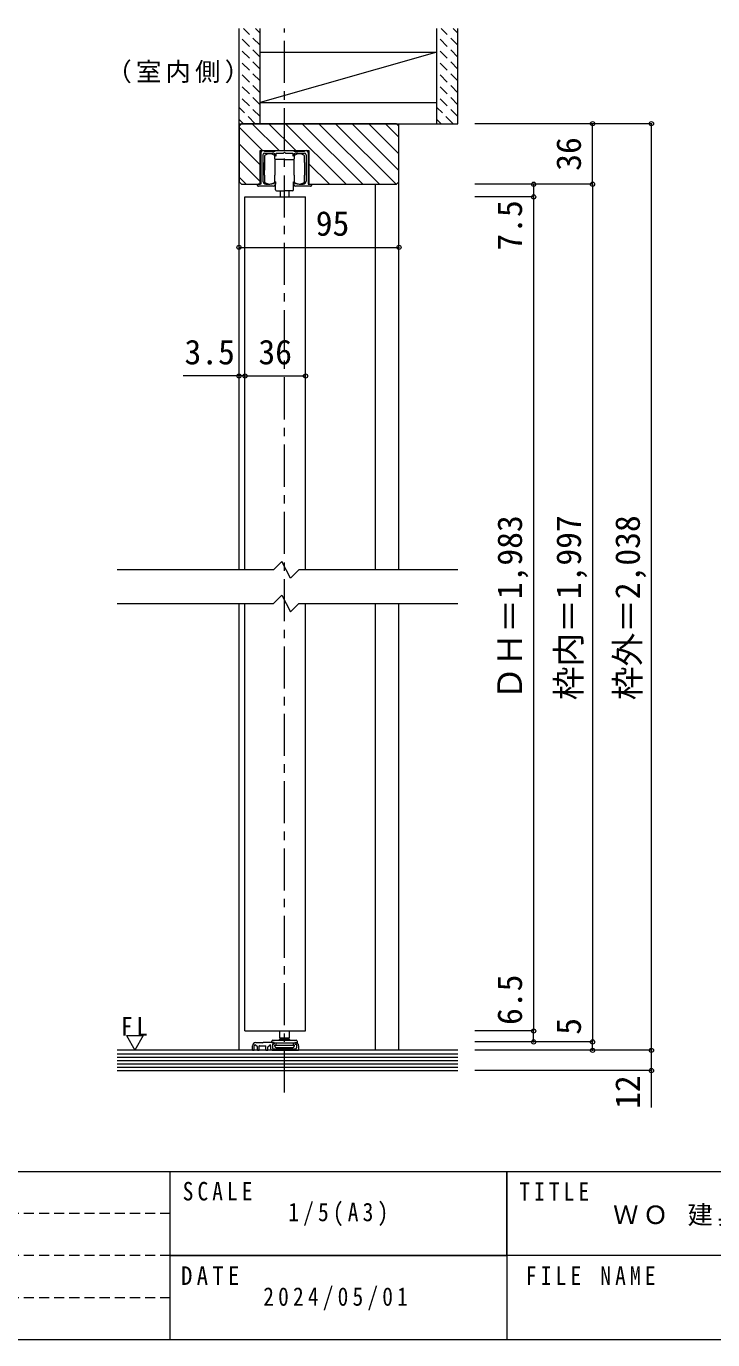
# Model space of a CAD drawing. Units: millimetres on the paper, with parts at other scales. Extents: x -197 to 281, y -138 to 137.
# Drawn here: x 0.7 to 82.3, y -138 to 18.1 of the extents above; entities that cross this region are included whole.
import ezdxf
from ezdxf.enums import TextEntityAlignment as Align

# ---------------------------------------------------------------- set-up
doc = ezdxf.new("R2010")
doc.units = ezdxf.units.MM
doc.header["$PDMODE"] = 32
doc.header["$PDSIZE"] = 0.5
doc.linetypes.add('CHAIN1', pattern=[8, 5, -1, 1, -1])
doc.linetypes.add('DASHED1', pattern=[1.8, 1.2, -0.6])
for name, color, linetype, lineweight in [('0-0_補助線', 7, 'Continuous', 9), ('0-1_通り芯', 4, 'CHAIN1', 9), ('0-3_仕上げ', 2, 'Continuous', 9), ('0-4_枠', 7, 'Continuous', 9), ('0-6_扉', 2, 'Continuous', 9), ('0-A_文字', 7, 'Continuous', 9), ('0-B_寸法', 7, 'Continuous', 9), ('0-C_ハッチ', 4, 'DASHED1', 9), ('F-0_補助線', 7, 'Continuous', 9)]:
    doc.layers.add(name, color=color, linetype=linetype, lineweight=lineweight)
doc.styles.add('ＭＳ ゴシック', font='')
doc.styles.get('ＭＳ ゴシック').set_extended_font_data('MS Gothic')

# ---------------------------------------------------------------- blocks, each defined once
blk = doc.blocks.new('04')
at = {"layer": '0-0_補助線', "lineweight": 18}
for p, q in [((-2.785, 2.066), (-2.785, -1.734)), ((-2.585, 2.266), (-2.385, 2.266)), ((-2.545, 1.766), (-2.545, -1.353)), ((-2.385, 2.266), (-2.385, 2.246)), ((-2.345, 1.966), (-1.405, 1.966)), ((-1.085, 2.266), (1.115, 2.266)), ((-1.015, 1.646), (-1.039, 1.646)), ((-1.021, 1.646), (-1.015, 1.646)), ((-0.975, 1.966), (-0.085, 1.966)), ((-0.975, 1.686), (-0.975, 1.966)), ((-0.085, 1.966), (0.015, 2.066)), ((1.068, 1.646), (1.045, 1.646)), ((1.605, 1.966), (1.435, 1.966)), ((1.605, 1.966), (2.375, 1.966)), ((2.575, 1.766), (2.575, -1.353)), ((2.815, 2.066), (2.815, -1.734)), ((-3.185, -1.874), (-3.185, -1.794)), ((-2.785, -1.734), (-3.125, -1.734)), ((-1.305, -1.974), (-3.085, -1.974)), ((-2.185, -1.713), (-1.745, -1.713)), ((-1.105, -1.637), (-1.105, -1.774)), ((-0.484, -2.513), (-0.484, -2.543)), ((-0.484, -2.543), (-0.484, -3.234)), ((0.516, -2.513), (0.516, -2.543)), ((0.516, -2.543), (0.516, -3.234)), ((1.135, -1.637), (1.135, -1.774)), ((3.115, -1.974), (1.335, -1.974)), ((1.775, -1.713), (2.215, -1.713)), ((2.815, -1.734), (3.155, -1.734)), ((3.215, -1.794), (3.215, -1.874))]:
    blk.add_line(p, q, dxfattribs=at)
at = {"layer": '0-0_補助線'}
for p, q in [((-2.344, 1.687), (-2.344, 0.837)), ((-1.144, 1.287), (-1.144, 1.687)), ((1.176, 1.687), (1.176, 1.287)), ((2.376, 0.837), (2.376, 1.687)), ((-2.344, 1.047), (-2.344, -0.073)), ((-2.344, 0.647), (-2.344, 0.837)), ((-2.344, -0.473), (-2.344, 0.647)), ((-1.145, 1.19), (-1.045, 1.19)), ((-1.144, 1.287), (-1.144, 0.837)), ((-1.144, 0.837), (-1.144, 0.647)), ((-1.144, 0.647), (-1.144, -0.473)), ((-0.945, 1.19), (-1.045, 1.19)), ((-0.945, 1.19), (-1.045, 1.19)), ((0.015, 1.19), (-0.945, 1.19)), ((0.015, 1.19), (-0.945, 1.19)), ((0.015, 1.19), (0.975, 1.19)), ((0.015, 1.19), (0.975, 1.19)), ((0.975, 1.19), (1.075, 1.19)), ((0.975, 1.19), (1.075, 1.19)), ((1.175, 1.19), (1.075, 1.19)), ((1.176, 0.837), (1.176, 1.287)), ((1.176, 0.647), (1.176, 0.837)), ((1.176, -0.473), (1.176, 0.647)), ((2.376, 0.837), (2.376, 0.647)), ((2.376, 0.647), (2.376, -0.473)), ((-2.344, -0.663), (-2.344, -0.473)), ((-2.344, -0.663), (-2.344, -1.513)), ((-1.045, -1.45), (-1.145, -1.45)), ((-1.144, -0.473), (-1.144, -0.663)), ((-1.144, -1.113), (-1.144, -0.663)), ((-1.144, -1.513), (-1.144, -1.113)), ((-1.045, -1.71), (-1.045, -1.45)), ((-1.045, -1.45), (-1.045, -1.71)), ((1.075, -1.45), (1.175, -1.45)), ((1.075, -1.71), (1.075, -1.45)), ((1.075, -1.45), (1.075, -1.71)), ((1.176, -0.663), (1.176, -0.473)), ((1.176, -0.663), (1.176, -1.113)), ((1.176, -1.113), (1.176, -1.513)), ((2.376, -0.473), (2.376, -0.663)), ((2.376, -1.513), (2.376, -0.663)), ((-1.045, -2.41), (-1.045, -1.71)), ((-0.945, -2.51), (-0.585, -2.51)), ((-0.585, -2.51), (0.015, -2.51)), ((-0.485, -2.51), (0.015, -2.51)), ((0.515, -2.51), (0.015, -2.51)), ((0.615, -2.51), (0.015, -2.51)), ((0.975, -2.51), (0.615, -2.51)), ((1.075, -2.41), (1.075, -1.71))]:
    blk.add_line(p, q, dxfattribs=at)
at = {"layer": '0-0_補助線', "lineweight": 18}
for points in [[(-2.325, 2.186), (-1.085, 2.186), (-1.085, 2.266)], [(0.015, 2.066), (0.115, 1.966), (1.005, 1.966), (1.005, 1.686)], [(1.115, 2.266), (1.115, 2.186), (2.355, 2.186)], [(2.415, 2.246), (2.415, 2.266), (2.615, 2.266)]]:
    blk.add_lwpolyline(points, dxfattribs=at)
for centre, radius, start, end in [((-2.585, 2.066), 0.2, 90, 180), ((-2.345, 1.766), 0.2, 90, 180), ((-2.325, 2.246), 0.06, 180, 270), ((-1.405, 1.616), 0.35, 7.76643, 90), ((-1.039, 1.666), 0.02, 187.76643, 270), ((-1.015, 1.686), 0.04, 270, 0), ((1.045, 1.686), 0.04, 180, 270), ((1.068, 1.666), 0.02, 270, 352.23357), ((1.435, 1.616), 0.35, 90, 172.23357), ((2.355, 2.246), 0.06, 270, 0), ((2.375, 1.766), 0.2, 0, 90), ((2.615, 2.066), 0.2, 0, 90), ((-2.185, -1.353), 0.36, 180, 270), ((-1.185, -1.637), 0.08, 0, 121.23293), ((1.215, -1.637), 0.08, 58.76707, 180), ((2.215, -1.353), 0.36, 270, 0), ((-3.125, -1.794), 0.06, 90, 180), ((-3.085, -1.874), 0.1, 180, 270), ((-1.745, -0.713), 1, 270, 301.23293), ((-1.305, -1.774), 0.2, 270, 0), ((1.335, -1.774), 0.2, 180, 270), ((1.775, -0.713), 1, 238.76707, 270), ((3.115, -1.874), 0.1, 270, 0), ((3.155, -1.794), 0.06, 0, 90)]:
    blk.add_arc(centre, radius, start, end, dxfattribs=at)
at = {"layer": '0-0_補助線'}
for centre, radius, start, end in [((-1.744, 0.887), 1, 53.1301, 126.8699), ((1.776, 0.887), 1, 53.1301, 126.8699), ((-1.744, -0.713), 1, 233.1301, 306.8699), ((1.776, -0.713), 1, 233.1301, 306.8699), ((-0.945, -2.41), 0.1, 180, 270), ((0.975, -2.41), 0.1, 270, 0)]:
    blk.add_arc(centre, radius, start, end, dxfattribs=at)
blk = doc.blocks.new('03')
at = {"layer": '0-0_補助線'}
for p, q in [((-1.466, -0.07), (-1.466, 0.07)), ((-1.366, 0.17), (0.634, 0.17)), ((-0.566, 1.281), (-0.566, 0.474)), ((-0.566, 0.474), (0.634, 0.474)), ((-0.316, 0.43), (-0.566, 0.474)), ((-0.466, 0.37), (-0.566, 0.27)), ((-0.566, 0.17), (-0.566, 0.27)), ((0.634, 0.27), (-0.566, 0.27)), ((-0.466, 0.37), (0.534, 0.37)), ((-0.316, 0.43), (0.384, 0.43)), ((-0.316, 0.43), (-0.316, 0.37)), ((0.384, 0.43), (0.634, 0.474)), ((0.384, 0.43), (0.384, 0.37)), ((0.634, 0.27), (0.534, 0.37)), ((0.634, 0.474), (0.634, 1.281)), ((0.634, 0.27), (0.634, 0.17)), ((0.634, 0.17), (1.434, 0.17)), ((1.534, 0.07), (1.534, -0.07)), ((-1.466, -0.07), (-1.292, -0.07)), ((-1.292, -0.07), (-1.002, -0.116)), ((-1.002, -0.116), (-0.976, -0.12)), ((-0.976, -0.35), (-0.976, -0.12)), ((-0.976, -0.123), (1.044, -0.123)), ((-0.976, -0.39), (1.044, -0.39)), ((-0.966, -0.69), (1.034, -0.69)), ((1.044, -0.12), (1.36, -0.07)), ((1.044, -0.12), (1.044, -0.35)), ((1.36, -0.07), (1.534, -0.07))]:
    blk.add_line(p, q, dxfattribs=at)
for points in [[(-1.126, -0.53), (-1.126, -0.39), (-1.016, -0.39)], [(-1.016, -0.39), (-0.976, -0.39), (-0.976, -0.35)], [(1.044, -0.35), (1.044, -0.39), (1.084, -0.39)], [(1.084, -0.39), (1.194, -0.39), (1.194, -0.53)]]:
    blk.add_lwpolyline(points, dxfattribs=at)
for centre, radius, start, end in [((-1.366, 0.07), 0.1, 90, 180), ((1.434, 0.07), 0.1, 0, 90), ((-0.966, -0.53), 0.16, 180, 270), ((1.034, -0.53), 0.16, 270, 0)]:
    blk.add_arc(centre, radius, start, end, dxfattribs=at)

msp = doc.modelspace()

# ---------------------------------------------------------------- linework, layer by layer
at = {"layer": '0-0_補助線'}
msp.add_line((32.617, -102.72), (32.617, -102.82), dxfattribs=at)
at = {"layer": '0-1_通り芯'}
msp.add_line((31.397, -108.6), (31.397, 17.85), dxfattribs=at)
at = {"layer": '0-3_仕上げ'}
for p, q in [((25.997, 6.55), (25.997, 17.85)), ((28.497, 6.55), (28.497, 17.85)), ((49.497, 6.55), (49.497, 17.85)), ((51.997, 6.55), (51.997, 17.85)), ((28.497, 15.05), (49.497, 15.05)), ((28.497, 9.05), (49.497, 9.05)), ((25.997, 6.55), (51.997, 6.55)), ((51.997, -103.6), (11.497, -103.6)), ((11.497, -106), (51.997, -106))]:
    msp.add_line(p, q, dxfattribs=at)
at = {"layer": '0-3_仕上げ', "color": 7}
for p, q in [((49.497, 15.05), (28.497, 9.05)), ((11.497, -104), (51.997, -104)), ((11.497, -104.4), (51.997, -104.4)), ((11.497, -104.8), (51.997, -104.8)), ((11.497, -105.2), (51.997, -105.2)), ((11.497, -105.6), (51.997, -105.6))]:
    msp.add_line(p, q, dxfattribs=at)
at = {"layer": '0-4_枠', "color": 4}
for p, q in [((25.997, -46.477), (25.997, 6.55)), ((44.997, -46.477), (44.997, 6.55)), ((42.197, -46.477), (42.197, -0.65)), ((25.997, -103.6), (25.997, -50.477)), ((42.197, -103.6), (42.197, -50.477)), ((44.997, -103.6), (44.997, -50.477))]:
    msp.add_line(p, q, dxfattribs=at)
at = {"layer": '0-4_枠', "color": 3}
for p, q in [((26.297, 6.55), (25.997, 6.25)), ((25.997, 6.25), (25.997, -0.35)), ((44.697, 6.55), (26.297, 6.55)), ((28.497, 3.35), (34.297, 3.35)), ((25.997, -0.35), (26.297, -0.65))]:
    msp.add_line(p, q, dxfattribs=at)
at = {"layer": '0-4_枠'}
for p, q in [((27.997, -102.66), (28.737, -102.66)), ((28.797, -102.72), (28.737, -102.66)), ((28.797, -102.72), (28.857, -102.66)), ((30.117, -102.66), (28.857, -102.66)), ((29.435, -103.172), (29.635, -102.972)), ((29.737, -103.015), (29.737, -103.4)), ((29.957, -102.92), (29.957, -103.32)), ((30.137, -102.86), (30.017, -102.86)), ((30.177, -102.72), (30.177, -102.82)), ((32.617, -102.72), (32.617, -102.82)), ((32.657, -102.86), (32.777, -102.86)), ((32.837, -102.92), (32.837, -103.32)), ((27.597, -103.6), (27.597, -103.06)), ((27.597, -103.6), (27.797, -103.6)), ((27.797, -103.6), (27.797, -103.051)), ((28.177, -103.6), (28.397, -103.6)), ((28.397, -103.6), (28.397, -103.08)), ((28.417, -103.06), (29.177, -103.06)), ((29.197, -103.6), (29.197, -103.08)), ((29.197, -103.6), (29.417, -103.6)), ((29.417, -103.6), (29.417, -103.215)), ((29.937, -103.6), (33.077, -103.6)), ((30.057, -103.42), (31.337, -103.42)), ((31.397, -103.48), (31.337, -103.42)), ((33.077, -103.06), (33.077, -103.6))]:
    msp.add_line(p, q, dxfattribs=at)
at = {"layer": '0-4_枠', "color": 3}
for points in [[(44.697, -0.65), (44.997, -0.35), (44.997, 6.25), (44.697, 6.55)], [(26.297, -0.65), (28.497, -0.65), (28.497, 3.35)], [(34.297, 3.35), (34.297, -0.65), (44.697, -0.65)]]:
    msp.add_lwpolyline(points, dxfattribs=at)
at = {"layer": '0-4_枠'}
for points in [[(28.177, -103.6), (28.177, -103.19), (27.968, -102.981)], [(31.397, -103.48), (31.457, -103.42), (32.737, -103.42)]]:
    msp.add_lwpolyline(points, dxfattribs=at)
for centre, radius, start, end in [((27.997, -103.06), 0.4, 90, 180), ((27.897, -103.051), 0.1, 45, 180), ((29.677, -103.015), 0.06, 360, 135), ((30.017, -102.92), 0.06, 90, 180), ((30.117, -102.72), 0.06, 360, 90), ((30.137, -102.82), 0.04, 270, 360), ((32.677, -102.72), 0.06, 90, 180), ((32.657, -102.82), 0.04, 180, 270), ((32.677, -103.06), 0.4, 360, 90), ((32.777, -102.92), 0.06, 0, 90), ((28.417, -103.08), 0.02, 90, 180), ((29.177, -103.08), 0.02, 0, 90), ((29.477, -103.215), 0.06, 135, 180), ((29.937, -103.4), 0.2, 180, 270), ((30.057, -103.32), 0.1, 180, 270), ((32.737, -103.32), 0.1, 270, 0)]:
    msp.add_arc(centre, radius, start, end, dxfattribs=at)
at = {"layer": '0-6_扉', "color": 6}
for p, q in [((26.697, -2.15), (33.897, -2.15)), ((26.697, -46.477), (26.697, -2.15)), ((33.897, -46.477), (33.897, -2.15)), ((26.697, -101.3), (26.697, -50.477)), ((33.897, -101.3), (33.897, -50.477)), ((26.697, -101.3), (33.897, -101.3))]:
    msp.add_line(p, q, dxfattribs=at)
at = {"layer": '0-6_扉'}
for p, q in [((30.097, -46.477), (11.497, -46.477)), ((51.997, -46.477), (33.097, -46.477)), ((11.497, -50.477), (30.097, -50.477)), ((33.097, -50.477), (51.997, -50.477))]:
    msp.add_line(p, q, dxfattribs=at)
for points in [[(33.097, -46.477), (32.097, -47.477), (31.097, -45.477), (30.097, -46.477)], [(30.097, -50.477), (31.097, -49.477), (32.097, -51.477), (33.097, -50.477)]]:
    msp.add_lwpolyline(points, dxfattribs=at)
at = {"layer": '0-A_文字'}
msp.add_line((12.61, -101.837), (13.61, -103.569), dxfattribs=at)
msp.add_lwpolyline([(12.61, -101.837), (14.61, -101.837), (13.61, -103.569)], dxfattribs=at)
at = {"layer": '0-B_寸法', "color": 4}
for p, q in [((67.997, 6.55), (53.997, 6.55)), ((74.997, 6.55), (67.997, 6.55)), ((67.997, -0.65), (67.997, 6.55)), ((74.997, -103.6), (74.997, 6.55)), ((67.997, -0.65), (53.997, -0.65)), ((60.997, -0.65), (60.997, -2.15)), ((67.997, -0.65), (67.997, -102.6)), ((60.997, -2.15), (53.997, -2.15)), ((60.997, -2.15), (60.997, -101.3)), ((25.997, -8.15), (25.997, -3.15)), ((44.997, -8.15), (44.997, -3.15)), ((25.997, -8.15), (44.997, -8.15)), ((26.697, -23.438), (19.355, -23.438)), ((26.697, -23.438), (33.897, -23.438)), ((60.997, -101.3), (53.997, -101.3)), ((60.997, -102.6), (60.997, -101.3)), ((67.997, -102.6), (53.997, -102.6)), ((60.997, -102.6), (53.997, -102.6)), ((67.997, -103.6), (67.997, -102.6)), ((67.997, -103.6), (53.997, -103.6)), ((74.997, -106), (53.997, -106))]:
    msp.add_line(p, q, dxfattribs=at)
msp.add_lwpolyline([(74.997, -110.379), (74.997, -103.6), (53.997, -103.6)], dxfattribs=at)
at = {"layer": '0-B_寸法'}
for p in [(67.997, 6.55), (74.997, 6.55), (60.997, -0.65), (67.997, -0.65), (60.997, -2.15), (25.997, -8.15), (44.997, -8.15), (25.997, -23.438), (26.697, -23.438), (33.897, -23.438), (60.997, -101.3), (60.997, -102.6), (67.997, -102.6), (67.997, -103.6), (74.997, -103.6), (74.997, -106)]:
    msp.add_point(p, dxfattribs=at)
at = {"layer": '0-C_ハッチ'}
for p, q in [((28.497, 15.877), (26.524, 17.85)), ((28.497, 17.291), (27.938, 17.85)), ((51.997, 15.877), (50.024, 17.85)), ((51.997, 17.291), (51.438, 17.85)), ((28.497, 14.462), (25.997, 16.962)), ((51.997, 14.462), (49.497, 16.962)), ((28.497, 13.048), (25.997, 15.548)), ((28.497, 11.634), (25.997, 14.134)), ((51.997, 13.048), (49.497, 15.548)), ((51.997, 11.634), (49.497, 14.134)), ((28.497, 10.22), (25.997, 12.72)), ((51.997, 10.22), (49.497, 12.72)), ((28.497, 8.806), (25.997, 11.306)), ((51.997, 8.806), (49.497, 11.306)), ((28.497, 7.391), (25.997, 9.891)), ((51.997, 7.391), (49.497, 9.891)), ((27.924, 6.55), (25.997, 8.477)), ((51.424, 6.55), (49.497, 8.477)), ((26.51, 6.55), (25.997, 7.063)), ((50.01, 6.55), (49.497, 7.063))]:
    msp.add_line(p, q, dxfattribs=at)
at = {"layer": '0-C_ハッチ', "linetype": 'Continuous'}
for p, q in [((30.753, 3.35), (27.553, 6.55)), ((32.733, 3.35), (29.533, 6.55)), ((38.713, -0.65), (31.513, 6.55)), ((40.693, -0.65), (33.493, 6.55)), ((42.673, -0.65), (35.473, 6.55)), ((44.653, -0.65), (37.453, 6.55)), ((44.997, 0.985), (39.433, 6.55)), ((44.997, 2.965), (41.413, 6.55)), ((44.997, 4.945), (43.392, 6.55)), ((28.773, 3.35), (25.997, 6.126)), ((28.497, 1.646), (25.997, 4.146)), ((28.497, -0.334), (25.997, 2.166)), ((36.733, -0.65), (34.297, 1.786)), ((26.834, -0.65), (25.997, 0.186))]:
    msp.add_line(p, q, dxfattribs=at)
at = {"layer": 'F-0_補助線', "color": 3, "lineweight": 18}
msp.add_line((-197.169, -118), (197.831, -118), dxfattribs=at)
at = {"layer": 'F-0_補助線', "color": 2, "linetype": 'DASHED1', "lineweight": 18}
for p, q in [((17.831, -123), (-57.169, -123)), ((17.831, -128), (-57.169, -128)), ((17.831, -133), (-57.169, -133))]:
    msp.add_line(p, q, dxfattribs=at)
at = {"layer": 'F-0_補助線', "color": 3, "lineweight": 18}
msp.add_lwpolyline([(-197.169, 137), (197.831, 137), (197.831, -138), (-197.169, -138)], close=True, dxfattribs=at)
at = {"layer": 'F-0_補助線', "color": 2, "lineweight": 18}
for points in [[(17.831, -118), (57.831, -118), (57.831, -128), (17.831, -128)], [(57.831, -118), (177.831, -118), (177.831, -128), (57.831, -128)], [(17.831, -128), (57.831, -128), (57.831, -138), (17.831, -138)]]:
    msp.add_lwpolyline(points, close=True, dxfattribs=at)

# ---------------------------------------------------------------- block references
at = {"layer": '0-0_補助線'}
for name, p in [('04', (31.382, 1.084)), ('03', (31.363, -102.581))]:
    msp.add_blockref(name, p, dxfattribs=at)

# ---------------------------------------------------------------- texts
at = {"layer": '0-A_文字', "char_height": 2.199, "attachment_point": 7, "style": 'ＭＳ ゴシック'}
for s, insert in [('\\T1.17;（室内側）', (10.247, 11.35)), ('\\T1.36;\\W0.9;FL', (11.985, -101.837))]:
    msp.add_mtext(s, dxfattribs=dict(at, insert=insert))
at = {"layer": '0-B_寸法', "style": 'ＭＳ ゴシック'}
for s, p in [('36', (67.497, 0.95)), ('7.5', (60.497, -8.544)), ('ＤＨ＝1,983', (60.497, -61.977)), ('枠内＝1,997', (67.497, -61.977)), ('枠外＝2,038', (74.497, -61.977)), ('6.5', (60.497, -100.582)), ('5', (67.497, -101.752)), ('12', (74.497, -110.566))]:
    msp.add_text(s, height=2.933, rotation=90, dxfattribs=at).set_placement(p, align=Align.BOTTOM_LEFT)
for s, p in [('95', (35.107, -7.65)), ('3.5', (19.514, -22.938)), ('36', (28.297, -22.938))]:
    msp.add_text(s, height=2.933, dxfattribs=at).set_placement(p, align=Align.BOTTOM_LEFT)
at = {"layer": 'F-0_補助線', "char_height": 2.199, "attachment_point": 7, "style": 'ＭＳ ゴシック'}
for s, insert in [('\\T1.38;\\W0.85;SCALE', (19.3, -121.478)), ('\\T1.38;\\W0.85;TITLE', (59.3, -121.478)), ('\\T1.39;\\W0.85;1/5(A3)', (31.843, -124.5)), ('\\T1.18;ＷＯ\\~建具\\~Ｈ２０ルーバークローゼット\\~下地枠\\~間口１２尺', (70.443, -124.5)), ('\\T1.38;\\W0.9;DATE', (19.106, -131.478)), ('\\T1.39;\\W0.85;FILE\\~NAME', (60.075, -131.478)), ('\\T1.39;\\W0.85;2024/05/01', (28.87, -134.5))]:
    msp.add_mtext(s, dxfattribs=dict(at, insert=insert))

doc.saveas('drawing.dxf')
